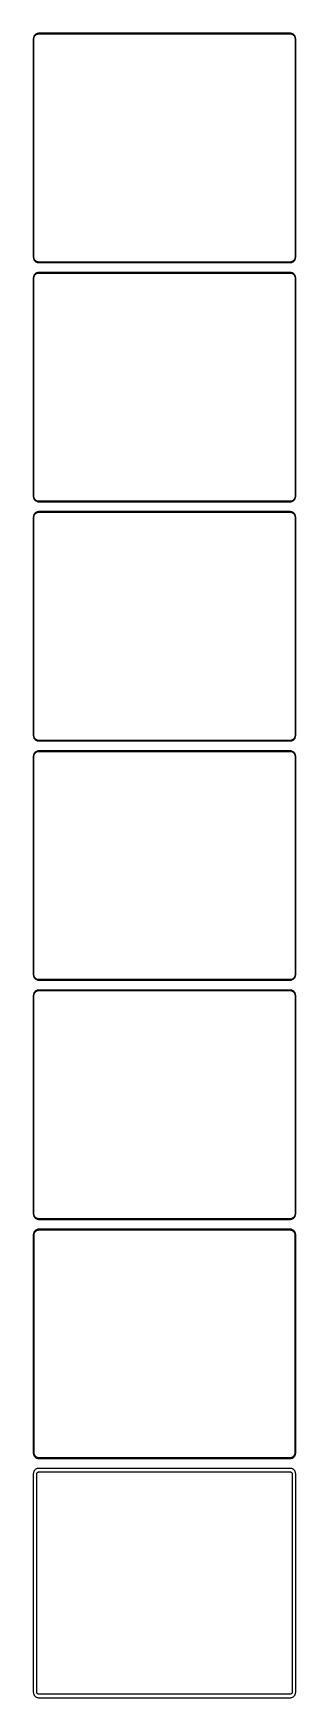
# Model space of a CAD drawing. Header units: metres. Extents: x -120 to 120, y 3180 to 6456.
# Drawn here: x -120 to 120, y 3180 to 4704 of the extents above; entities that cross this region are included whole.
import ezdxf

# ---------------------------------------------------------------- set-up
doc = ezdxf.new("R2010")
doc.units = ezdxf.units.M

msp = doc.modelspace()

# ---------------------------------------------------------------- linework, layer by layer
for p, q in [((-119.961, 4699.63), (-120, 4699)), ((-120, 4699), (-120, 4499)), ((-119.843, 4700.24), (-119.961, 4699.63)), ((-119.649, 4700.84), (-119.843, 4700.24)), ((-119.382, 4701.41), (-119.649, 4700.84)), ((-119.5, 4698.75), (-119.463, 4699.35)), ((-119.5, 4499.25), (-119.5, 4698.75)), ((-119.463, 4699.35), (-119.351, 4699.93)), ((-119.045, 4701.94), (-119.382, 4701.41)), ((-119.351, 4699.93), (-119.166, 4700.5)), ((-119.166, 4700.5), (-118.912, 4701.04)), ((-118.645, 4702.42), (-119.045, 4701.94)), ((-118.912, 4701.04), (-118.593, 4701.54)), ((-118.187, 4702.85), (-118.645, 4702.42)), ((-118.593, 4701.54), (-118.213, 4702)), ((-118.213, 4702), (-117.778, 4702.41)), ((-117.679, 4703.22), (-118.187, 4702.85)), ((-117.778, 4702.41), (-117.295, 4702.76)), ((-117.129, 4703.52), (-117.679, 4703.22)), ((-117.295, 4702.76), (-116.772, 4703.05)), ((-116.545, 4703.76), (-117.129, 4703.52)), ((-116.772, 4703.05), (-116.218, 4703.27)), ((-115.937, 4703.91), (-116.545, 4703.76)), ((-116.218, 4703.27), (-115.64, 4703.42)), ((-115.314, 4703.99), (-115.937, 4703.91)), ((-115.64, 4703.42), (-115.048, 4703.49)), ((115.314, 4703.99), (-115.314, 4703.99)), ((-115.048, 4703.49), (115.048, 4703.49)), ((115.048, 4703.49), (115.64, 4703.42)), ((115.937, 4703.91), (115.314, 4703.99)), ((115.64, 4703.42), (116.218, 4703.27)), ((116.545, 4703.76), (115.937, 4703.91)), ((116.218, 4703.27), (116.772, 4703.05)), ((117.129, 4703.52), (116.545, 4703.76)), ((116.772, 4703.05), (117.295, 4702.76)), ((117.679, 4703.22), (117.129, 4703.52)), ((117.295, 4702.76), (117.778, 4702.41)), ((118.187, 4702.85), (117.679, 4703.22)), ((117.778, 4702.41), (118.213, 4702)), ((118.645, 4702.42), (118.187, 4702.85)), ((118.213, 4702), (118.593, 4701.54)), ((118.593, 4701.54), (118.912, 4701.04)), ((119.045, 4701.94), (118.645, 4702.42)), ((118.912, 4701.04), (119.166, 4700.5)), ((119.382, 4701.41), (119.045, 4701.94)), ((119.166, 4700.5), (119.351, 4699.93)), ((119.351, 4699.93), (119.463, 4699.35)), ((119.649, 4700.84), (119.382, 4701.41)), ((119.463, 4699.35), (119.5, 4698.75)), ((119.5, 4698.75), (119.5, 4499.25)), ((119.843, 4700.24), (119.649, 4700.84)), ((119.961, 4699.63), (119.843, 4700.24)), ((120, 4699), (119.961, 4699.63)), ((120, 4499), (120, 4699)), ((-120, 4499), (-119.961, 4498.37)), ((-119.961, 4498.37), (-119.843, 4497.76)), ((-119.843, 4497.76), (-119.649, 4497.16)), ((-119.649, 4497.16), (-119.382, 4496.59)), ((-119.463, 4498.65), (-119.5, 4499.25)), ((-119.351, 4498.07), (-119.463, 4498.65)), ((-119.382, 4496.59), (-119.045, 4496.06)), ((-119.166, 4497.5), (-119.351, 4498.07)), ((-118.912, 4496.96), (-119.166, 4497.5)), ((-119.045, 4496.06), (-118.645, 4495.58)), ((-118.593, 4496.46), (-118.912, 4496.96)), ((-118.213, 4496), (-118.593, 4496.46)), ((-117.778, 4495.59), (-118.213, 4496)), ((118.213, 4496), (117.778, 4495.59)), ((118.593, 4496.46), (118.213, 4496)), ((118.912, 4496.96), (118.593, 4496.46)), ((118.645, 4495.58), (119.045, 4496.06)), ((119.166, 4497.5), (118.912, 4496.96)), ((119.045, 4496.06), (119.382, 4496.59)), ((119.351, 4498.07), (119.166, 4497.5)), ((119.463, 4498.65), (119.351, 4498.07)), ((119.382, 4496.59), (119.649, 4497.16)), ((119.5, 4499.25), (119.463, 4498.65)), ((119.649, 4497.16), (119.843, 4497.76)), ((119.843, 4497.76), (119.961, 4498.37)), ((119.961, 4498.37), (120, 4499)), ((-119.961, 4480.63), (-120, 4480)), ((-119.843, 4481.24), (-119.961, 4480.63)), ((-119.649, 4481.84), (-119.843, 4481.24)), ((-119.382, 4482.41), (-119.649, 4481.84)), ((-119.463, 4480.35), (-119.351, 4480.93)), ((-119.045, 4482.94), (-119.382, 4482.41)), ((-119.351, 4480.93), (-119.166, 4481.5)), ((-119.166, 4481.5), (-118.912, 4482.04)), ((-118.645, 4483.42), (-119.045, 4482.94)), ((-118.912, 4482.04), (-118.593, 4482.54)), ((-118.645, 4495.58), (-118.187, 4495.15)), ((-118.187, 4483.85), (-118.645, 4483.42)), ((-118.593, 4482.54), (-118.213, 4483)), ((-118.213, 4483), (-117.778, 4483.41)), ((-118.187, 4495.15), (-117.679, 4494.78)), ((-117.679, 4484.22), (-118.187, 4483.85)), ((-117.295, 4495.24), (-117.778, 4495.59)), ((-117.778, 4483.41), (-117.295, 4483.76)), ((-117.679, 4494.78), (-117.129, 4494.48)), ((-117.129, 4484.52), (-117.679, 4484.22)), ((-116.772, 4494.95), (-117.295, 4495.24)), ((-117.295, 4483.76), (-116.772, 4484.05)), ((-117.129, 4494.48), (-116.545, 4494.24)), ((-116.545, 4484.76), (-117.129, 4484.52)), ((-116.218, 4494.73), (-116.772, 4494.95)), ((-116.772, 4484.05), (-116.218, 4484.27)), ((-116.545, 4494.24), (-115.937, 4494.09)), ((-115.937, 4484.91), (-116.545, 4484.76)), ((-115.64, 4494.58), (-116.218, 4494.73)), ((-116.218, 4484.27), (-115.64, 4484.42)), ((-115.937, 4494.09), (-115.314, 4494.01)), ((-115.314, 4484.99), (-115.937, 4484.91)), ((-115.048, 4494.51), (-115.64, 4494.58)), ((-115.64, 4484.42), (-115.048, 4484.49)), ((-115.314, 4494.01), (115.314, 4494.01)), ((115.314, 4484.99), (-115.314, 4484.99)), ((115.048, 4494.51), (-115.048, 4494.51)), ((-115.048, 4484.49), (115.048, 4484.49)), ((115.64, 4494.58), (115.048, 4494.51)), ((115.048, 4484.49), (115.64, 4484.42)), ((115.314, 4494.01), (115.937, 4494.09)), ((115.937, 4484.91), (115.314, 4484.99)), ((116.218, 4494.73), (115.64, 4494.58)), ((115.64, 4484.42), (116.218, 4484.27)), ((115.937, 4494.09), (116.545, 4494.24)), ((116.545, 4484.76), (115.937, 4484.91)), ((116.772, 4494.95), (116.218, 4494.73)), ((116.218, 4484.27), (116.772, 4484.05)), ((116.545, 4494.24), (117.129, 4494.48)), ((117.129, 4484.52), (116.545, 4484.76)), ((117.295, 4495.24), (116.772, 4494.95)), ((116.772, 4484.05), (117.295, 4483.76)), ((117.129, 4494.48), (117.679, 4494.78)), ((117.679, 4484.22), (117.129, 4484.52)), ((117.778, 4495.59), (117.295, 4495.24)), ((117.295, 4483.76), (117.778, 4483.41)), ((117.679, 4494.78), (118.187, 4495.15)), ((118.187, 4483.85), (117.679, 4484.22)), ((117.778, 4483.41), (118.213, 4483)), ((118.187, 4495.15), (118.645, 4495.58)), ((118.645, 4483.42), (118.187, 4483.85)), ((118.213, 4483), (118.593, 4482.54)), ((118.593, 4482.54), (118.912, 4482.04)), ((119.045, 4482.94), (118.645, 4483.42)), ((118.912, 4482.04), (119.166, 4481.5)), ((119.382, 4482.41), (119.045, 4482.94)), ((119.166, 4481.5), (119.351, 4480.93)), ((119.351, 4480.93), (119.463, 4480.35)), ((119.649, 4481.84), (119.382, 4482.41)), ((119.843, 4481.24), (119.649, 4481.84)), ((119.961, 4480.63), (119.843, 4481.24)), ((120, 4480), (119.961, 4480.63)), ((-120, 4480), (-120, 4280)), ((-119.5, 4479.75), (-119.463, 4480.35)), ((-119.5, 4280.25), (-119.5, 4479.75)), ((119.463, 4480.35), (119.5, 4479.75)), ((119.5, 4479.75), (119.5, 4280.25)), ((120, 4280), (120, 4480)), ((-120, 4280), (-119.961, 4279.37)), ((-119.961, 4279.37), (-119.843, 4278.76)), ((-119.843, 4278.76), (-119.649, 4278.16)), ((-119.649, 4278.16), (-119.382, 4277.59)), ((-119.463, 4279.65), (-119.5, 4280.25)), ((-119.351, 4279.07), (-119.463, 4279.65)), ((-119.382, 4277.59), (-119.045, 4277.06)), ((-119.166, 4278.5), (-119.351, 4279.07)), ((-118.912, 4277.96), (-119.166, 4278.5)), ((-119.045, 4277.06), (-118.645, 4276.58)), ((-118.593, 4277.46), (-118.912, 4277.96)), ((-118.645, 4276.58), (-118.187, 4276.15)), ((-118.213, 4277), (-118.593, 4277.46)), ((-117.778, 4276.59), (-118.213, 4277)), ((-118.187, 4276.15), (-117.679, 4275.78)), ((-117.295, 4276.24), (-117.778, 4276.59)), ((-117.679, 4275.78), (-117.129, 4275.48)), ((-116.772, 4275.95), (-117.295, 4276.24)), ((-117.129, 4275.48), (-116.545, 4275.24)), ((-116.218, 4275.73), (-116.772, 4275.95)), ((-116.545, 4275.24), (-115.937, 4275.09)), ((-115.64, 4275.58), (-116.218, 4275.73)), ((-115.937, 4275.09), (-115.314, 4275.01)), ((-115.048, 4275.51), (-115.64, 4275.58)), ((-115.314, 4275.01), (115.314, 4275.01)), ((115.048, 4275.51), (-115.048, 4275.51)), ((115.64, 4275.58), (115.048, 4275.51)), ((115.314, 4275.01), (115.937, 4275.09)), ((116.218, 4275.73), (115.64, 4275.58)), ((115.937, 4275.09), (116.545, 4275.24)), ((116.772, 4275.95), (116.218, 4275.73)), ((116.545, 4275.24), (117.129, 4275.48)), ((117.295, 4276.24), (116.772, 4275.95)), ((117.129, 4275.48), (117.679, 4275.78)), ((117.778, 4276.59), (117.295, 4276.24)), ((117.679, 4275.78), (118.187, 4276.15)), ((118.213, 4277), (117.778, 4276.59)), ((118.187, 4276.15), (118.645, 4276.58)), ((118.593, 4277.46), (118.213, 4277)), ((118.912, 4277.96), (118.593, 4277.46)), ((118.645, 4276.58), (119.045, 4277.06)), ((119.166, 4278.5), (118.912, 4277.96)), ((119.045, 4277.06), (119.382, 4277.59)), ((119.351, 4279.07), (119.166, 4278.5)), ((119.463, 4279.65), (119.351, 4279.07)), ((119.382, 4277.59), (119.649, 4278.16)), ((119.5, 4280.25), (119.463, 4279.65)), ((119.649, 4278.16), (119.843, 4278.76)), ((119.843, 4278.76), (119.961, 4279.37)), ((119.961, 4279.37), (120, 4280)), ((-119.961, 4261.63), (-120, 4261)), ((-120, 4261), (-120, 4061)), ((-119.843, 4262.24), (-119.961, 4261.63)), ((-119.649, 4262.84), (-119.843, 4262.24)), ((-119.382, 4263.41), (-119.649, 4262.84)), ((-119.5, 4260.75), (-119.463, 4261.35)), ((-119.5, 4061.25), (-119.5, 4260.75)), ((-119.463, 4261.35), (-119.351, 4261.93)), ((-119.045, 4263.94), (-119.382, 4263.41)), ((-119.351, 4261.93), (-119.166, 4262.5)), ((-119.166, 4262.5), (-118.912, 4263.04)), ((-118.645, 4264.42), (-119.045, 4263.94)), ((-118.912, 4263.04), (-118.593, 4263.54)), ((-118.187, 4264.85), (-118.645, 4264.42)), ((-118.593, 4263.54), (-118.213, 4264)), ((-118.213, 4264), (-117.778, 4264.41)), ((-117.679, 4265.22), (-118.187, 4264.85)), ((-117.778, 4264.41), (-117.295, 4264.76)), ((-117.129, 4265.52), (-117.679, 4265.22)), ((-117.295, 4264.76), (-116.772, 4265.05)), ((-116.545, 4265.76), (-117.129, 4265.52)), ((-116.772, 4265.05), (-116.218, 4265.27)), ((-115.937, 4265.91), (-116.545, 4265.76)), ((-116.218, 4265.27), (-115.64, 4265.42)), ((-115.314, 4265.99), (-115.937, 4265.91)), ((-115.64, 4265.42), (-115.048, 4265.49)), ((115.314, 4265.99), (-115.314, 4265.99)), ((-115.048, 4265.49), (115.048, 4265.49)), ((115.048, 4265.49), (115.64, 4265.42)), ((115.937, 4265.91), (115.314, 4265.99)), ((115.64, 4265.42), (116.218, 4265.27)), ((116.545, 4265.76), (115.937, 4265.91)), ((116.218, 4265.27), (116.772, 4265.05)), ((117.129, 4265.52), (116.545, 4265.76)), ((116.772, 4265.05), (117.295, 4264.76)), ((117.679, 4265.22), (117.129, 4265.52)), ((117.295, 4264.76), (117.778, 4264.41)), ((118.187, 4264.85), (117.679, 4265.22)), ((117.778, 4264.41), (118.213, 4264)), ((118.645, 4264.42), (118.187, 4264.85)), ((118.213, 4264), (118.593, 4263.54)), ((118.593, 4263.54), (118.912, 4263.04)), ((119.045, 4263.94), (118.645, 4264.42)), ((118.912, 4263.04), (119.166, 4262.5)), ((119.382, 4263.41), (119.045, 4263.94)), ((119.166, 4262.5), (119.351, 4261.93)), ((119.351, 4261.93), (119.463, 4261.35)), ((119.649, 4262.84), (119.382, 4263.41)), ((119.463, 4261.35), (119.5, 4260.75)), ((119.5, 4260.75), (119.5, 4061.25)), ((119.843, 4262.24), (119.649, 4262.84)), ((119.961, 4261.63), (119.843, 4262.24)), ((120, 4261), (119.961, 4261.63)), ((120, 4061), (120, 4261)), ((-120, 4061), (-119.961, 4060.37)), ((-119.961, 4060.37), (-119.843, 4059.76)), ((-119.843, 4059.76), (-119.649, 4059.16)), ((-119.649, 4059.16), (-119.382, 4058.59)), ((-119.463, 4060.65), (-119.5, 4061.25)), ((-119.351, 4060.07), (-119.463, 4060.65)), ((-119.382, 4058.59), (-119.045, 4058.06)), ((-119.166, 4059.5), (-119.351, 4060.07)), ((-118.912, 4058.96), (-119.166, 4059.5)), ((-119.045, 4058.06), (-118.645, 4057.58)), ((-118.593, 4058.46), (-118.912, 4058.96)), ((-118.645, 4057.58), (-118.187, 4057.15)), ((-118.213, 4058), (-118.593, 4058.46)), ((-117.778, 4057.59), (-118.213, 4058)), ((-118.187, 4057.15), (-117.679, 4056.78)), ((-117.295, 4057.24), (-117.778, 4057.59)), ((-117.679, 4056.78), (-117.129, 4056.48)), ((-116.772, 4056.95), (-117.295, 4057.24)), ((-117.129, 4056.48), (-116.545, 4056.24)), ((-116.218, 4056.73), (-116.772, 4056.95)), ((-116.545, 4056.24), (-115.937, 4056.09)), ((-115.64, 4056.58), (-116.218, 4056.73)), ((-115.937, 4056.09), (-115.314, 4056.01)), ((-115.048, 4056.51), (-115.64, 4056.58)), ((-115.314, 4056.01), (115.314, 4056.01)), ((115.048, 4056.51), (-115.048, 4056.51)), ((115.64, 4056.58), (115.048, 4056.51)), ((115.314, 4056.01), (115.937, 4056.09)), ((116.218, 4056.73), (115.64, 4056.58)), ((115.937, 4056.09), (116.545, 4056.24)), ((116.772, 4056.95), (116.218, 4056.73)), ((116.545, 4056.24), (117.129, 4056.48)), ((117.295, 4057.24), (116.772, 4056.95)), ((117.129, 4056.48), (117.679, 4056.78)), ((117.778, 4057.59), (117.295, 4057.24)), ((117.679, 4056.78), (118.187, 4057.15)), ((118.213, 4058), (117.778, 4057.59)), ((118.187, 4057.15), (118.645, 4057.58)), ((118.593, 4058.46), (118.213, 4058)), ((118.912, 4058.96), (118.593, 4058.46)), ((118.645, 4057.58), (119.045, 4058.06)), ((119.166, 4059.5), (118.912, 4058.96)), ((119.045, 4058.06), (119.382, 4058.59)), ((119.351, 4060.07), (119.166, 4059.5)), ((119.463, 4060.65), (119.351, 4060.07)), ((119.382, 4058.59), (119.649, 4059.16)), ((119.5, 4061.25), (119.463, 4060.65)), ((119.649, 4059.16), (119.843, 4059.76)), ((119.843, 4059.76), (119.961, 4060.37)), ((119.961, 4060.37), (120, 4061)), ((-119.961, 4042.63), (-120, 4042)), ((-120, 4042), (-120, 3842)), ((-119.843, 4043.24), (-119.961, 4042.63)), ((-119.649, 4043.84), (-119.843, 4043.24)), ((-119.382, 4044.41), (-119.649, 4043.84)), ((-119.5, 4041.75), (-119.463, 4042.35)), ((-119.5, 3842.25), (-119.5, 4041.75)), ((-119.463, 4042.35), (-119.351, 4042.93)), ((-119.045, 4044.94), (-119.382, 4044.41)), ((-119.351, 4042.93), (-119.166, 4043.5)), ((-119.166, 4043.5), (-118.912, 4044.04)), ((-118.645, 4045.42), (-119.045, 4044.94)), ((-118.912, 4044.04), (-118.593, 4044.54)), ((-118.187, 4045.85), (-118.645, 4045.42)), ((-118.593, 4044.54), (-118.213, 4045)), ((-118.213, 4045), (-117.778, 4045.41)), ((-117.679, 4046.22), (-118.187, 4045.85)), ((-117.778, 4045.41), (-117.295, 4045.76)), ((-117.129, 4046.52), (-117.679, 4046.22)), ((-117.295, 4045.76), (-116.772, 4046.05)), ((-116.545, 4046.76), (-117.129, 4046.52)), ((-116.772, 4046.05), (-116.218, 4046.27)), ((-115.937, 4046.91), (-116.545, 4046.76)), ((-116.218, 4046.27), (-115.64, 4046.42)), ((-115.314, 4046.99), (-115.937, 4046.91)), ((-115.64, 4046.42), (-115.048, 4046.49)), ((115.314, 4046.99), (-115.314, 4046.99)), ((-115.048, 4046.49), (115.048, 4046.49)), ((115.048, 4046.49), (115.64, 4046.42)), ((115.937, 4046.91), (115.314, 4046.99)), ((115.64, 4046.42), (116.218, 4046.27)), ((116.545, 4046.76), (115.937, 4046.91)), ((116.218, 4046.27), (116.772, 4046.05)), ((117.129, 4046.52), (116.545, 4046.76)), ((116.772, 4046.05), (117.295, 4045.76)), ((117.679, 4046.22), (117.129, 4046.52)), ((117.295, 4045.76), (117.778, 4045.41)), ((118.187, 4045.85), (117.679, 4046.22)), ((117.778, 4045.41), (118.213, 4045)), ((118.645, 4045.42), (118.187, 4045.85)), ((118.213, 4045), (118.593, 4044.54)), ((118.593, 4044.54), (118.912, 4044.04)), ((119.045, 4044.94), (118.645, 4045.42)), ((118.912, 4044.04), (119.166, 4043.5)), ((119.382, 4044.41), (119.045, 4044.94)), ((119.166, 4043.5), (119.351, 4042.93)), ((119.351, 4042.93), (119.463, 4042.35)), ((119.649, 4043.84), (119.382, 4044.41)), ((119.463, 4042.35), (119.5, 4041.75)), ((119.5, 4041.75), (119.5, 3842.25)), ((119.843, 4043.24), (119.649, 4043.84)), ((119.961, 4042.63), (119.843, 4043.24)), ((120, 4042), (119.961, 4042.63)), ((120, 3842), (120, 4042)), ((-120, 3842), (-119.961, 3841.37)), ((-119.961, 3841.37), (-119.843, 3840.76)), ((-119.843, 3840.76), (-119.649, 3840.16)), ((-119.463, 3841.65), (-119.5, 3842.25)), ((-119.351, 3841.07), (-119.463, 3841.65)), ((-119.166, 3840.5), (-119.351, 3841.07)), ((-118.912, 3839.96), (-119.166, 3840.5)), ((119.166, 3840.5), (118.912, 3839.96)), ((119.351, 3841.07), (119.166, 3840.5)), ((119.463, 3841.65), (119.351, 3841.07)), ((119.5, 3842.25), (119.463, 3841.65)), ((119.649, 3840.16), (119.843, 3840.76)), ((119.843, 3840.76), (119.961, 3841.37)), ((119.961, 3841.37), (120, 3842)), ((-119.649, 3840.16), (-119.382, 3839.59)), ((-119.382, 3825.41), (-119.649, 3824.84)), ((-119.382, 3839.59), (-119.045, 3839.06)), ((-119.045, 3825.94), (-119.382, 3825.41)), ((-119.045, 3839.06), (-118.645, 3838.58)), ((-118.645, 3826.42), (-119.045, 3825.94)), ((-118.593, 3839.46), (-118.912, 3839.96)), ((-118.912, 3825.04), (-118.593, 3825.54)), ((-118.645, 3838.58), (-118.187, 3838.15)), ((-118.187, 3826.85), (-118.645, 3826.42)), ((-118.213, 3839), (-118.593, 3839.46)), ((-118.593, 3825.54), (-118.213, 3826)), ((-117.778, 3838.59), (-118.213, 3839)), ((-118.213, 3826), (-117.778, 3826.41)), ((-118.187, 3838.15), (-117.679, 3837.78)), ((-117.679, 3827.22), (-118.187, 3826.85)), ((-117.295, 3838.24), (-117.778, 3838.59)), ((-117.778, 3826.41), (-117.295, 3826.76)), ((-117.679, 3837.78), (-117.129, 3837.48)), ((-117.129, 3827.52), (-117.679, 3827.22)), ((-116.772, 3837.95), (-117.295, 3838.24)), ((-117.295, 3826.76), (-116.772, 3827.05)), ((-117.129, 3837.48), (-116.545, 3837.24)), ((-116.545, 3827.76), (-117.129, 3827.52)), ((-116.218, 3837.73), (-116.772, 3837.95)), ((-116.772, 3827.05), (-116.218, 3827.27)), ((-116.545, 3837.24), (-115.937, 3837.09)), ((-115.937, 3827.91), (-116.545, 3827.76)), ((-115.64, 3837.58), (-116.218, 3837.73)), ((-116.218, 3827.27), (-115.64, 3827.42)), ((-115.937, 3837.09), (-115.314, 3837.01)), ((-115.314, 3827.99), (-115.937, 3827.91)), ((-115.048, 3837.51), (-115.64, 3837.58)), ((-115.64, 3827.42), (-115.048, 3827.49)), ((-115.314, 3837.01), (115.314, 3837.01)), ((115.314, 3827.99), (-115.314, 3827.99)), ((115.048, 3837.51), (-115.048, 3837.51)), ((-115.048, 3827.49), (115.048, 3827.49)), ((115.64, 3837.58), (115.048, 3837.51)), ((115.048, 3827.49), (115.64, 3827.42)), ((115.314, 3837.01), (115.937, 3837.09)), ((115.937, 3827.91), (115.314, 3827.99)), ((116.218, 3837.73), (115.64, 3837.58)), ((115.64, 3827.42), (116.218, 3827.27)), ((115.937, 3837.09), (116.545, 3837.24)), ((116.545, 3827.76), (115.937, 3827.91)), ((116.772, 3837.95), (116.218, 3837.73)), ((116.218, 3827.27), (116.772, 3827.05)), ((116.545, 3837.24), (117.129, 3837.48)), ((117.129, 3827.52), (116.545, 3827.76)), ((117.295, 3838.24), (116.772, 3837.95)), ((116.772, 3827.05), (117.295, 3826.76)), ((117.129, 3837.48), (117.679, 3837.78)), ((117.679, 3827.22), (117.129, 3827.52)), ((117.778, 3838.59), (117.295, 3838.24)), ((117.295, 3826.76), (117.778, 3826.41)), ((117.679, 3837.78), (118.187, 3838.15)), ((118.187, 3826.85), (117.679, 3827.22)), ((118.213, 3839), (117.778, 3838.59)), ((117.778, 3826.41), (118.213, 3826)), ((118.187, 3838.15), (118.645, 3838.58)), ((118.645, 3826.42), (118.187, 3826.85)), ((118.593, 3839.46), (118.213, 3839)), ((118.213, 3826), (118.593, 3825.54)), ((118.912, 3839.96), (118.593, 3839.46)), ((118.593, 3825.54), (118.912, 3825.04)), ((118.645, 3838.58), (119.045, 3839.06)), ((119.045, 3825.94), (118.645, 3826.42)), ((119.045, 3839.06), (119.382, 3839.59)), ((119.382, 3825.41), (119.045, 3825.94)), ((119.382, 3839.59), (119.649, 3840.16)), ((119.649, 3824.84), (119.382, 3825.41)), ((-119.961, 3823.63), (-120, 3823)), ((-120, 3823), (-120, 3623)), ((-119.843, 3824.24), (-119.961, 3823.63)), ((-119.649, 3824.84), (-119.843, 3824.24)), ((-119.5, 3822.75), (-119.463, 3823.35)), ((-119.5, 3623.25), (-119.5, 3822.75)), ((-119.463, 3823.35), (-119.351, 3823.93)), ((-119.351, 3823.93), (-119.166, 3824.5)), ((-119.166, 3824.5), (-118.912, 3825.04)), ((118.912, 3825.04), (119.166, 3824.5)), ((119.166, 3824.5), (119.351, 3823.93)), ((119.351, 3823.93), (119.463, 3823.35)), ((119.463, 3823.35), (119.5, 3822.75)), ((119.5, 3822.75), (119.5, 3623.25)), ((119.843, 3824.24), (119.649, 3824.84)), ((119.961, 3823.63), (119.843, 3824.24)), ((120, 3823), (119.961, 3823.63)), ((120, 3623), (120, 3823)), ((-120, 3623), (-119.961, 3622.37)), ((-119.961, 3622.37), (-119.843, 3621.76)), ((-119.843, 3621.76), (-119.649, 3621.16)), ((-119.649, 3621.16), (-119.382, 3620.59)), ((-119.463, 3622.65), (-119.5, 3623.25)), ((-119.351, 3622.07), (-119.463, 3622.65)), ((-119.382, 3620.59), (-119.045, 3620.06)), ((-119.166, 3621.5), (-119.351, 3622.07)), ((-118.912, 3620.96), (-119.166, 3621.5)), ((-119.045, 3620.06), (-118.645, 3619.58)), ((-118.593, 3620.46), (-118.912, 3620.96)), ((-118.645, 3619.58), (-118.187, 3619.15)), ((-118.213, 3620), (-118.593, 3620.46)), ((-117.778, 3619.59), (-118.213, 3620)), ((-118.187, 3619.15), (-117.679, 3618.78)), ((-117.295, 3619.24), (-117.778, 3619.59)), ((-117.679, 3618.78), (-117.129, 3618.48)), ((-116.772, 3618.95), (-117.295, 3619.24)), ((-117.129, 3618.48), (-116.545, 3618.24)), ((-116.218, 3618.73), (-116.772, 3618.95)), ((-116.545, 3618.24), (-115.937, 3618.09)), ((-115.64, 3618.58), (-116.218, 3618.73)), ((-115.937, 3618.09), (-115.314, 3618.01)), ((-115.048, 3618.51), (-115.64, 3618.58)), ((-115.314, 3618.01), (115.314, 3618.01)), ((115.048, 3618.51), (-115.048, 3618.51)), ((115.64, 3618.58), (115.048, 3618.51)), ((115.314, 3618.01), (115.937, 3618.09)), ((116.218, 3618.73), (115.64, 3618.58)), ((115.937, 3618.09), (116.545, 3618.24)), ((116.772, 3618.95), (116.218, 3618.73)), ((116.545, 3618.24), (117.129, 3618.48)), ((117.295, 3619.24), (116.772, 3618.95)), ((117.129, 3618.48), (117.679, 3618.78)), ((117.778, 3619.59), (117.295, 3619.24)), ((117.679, 3618.78), (118.187, 3619.15)), ((118.213, 3620), (117.778, 3619.59)), ((118.187, 3619.15), (118.645, 3619.58)), ((118.593, 3620.46), (118.213, 3620)), ((118.912, 3620.96), (118.593, 3620.46)), ((118.645, 3619.58), (119.045, 3620.06)), ((119.166, 3621.5), (118.912, 3620.96)), ((119.045, 3620.06), (119.382, 3620.59)), ((119.351, 3622.07), (119.166, 3621.5)), ((119.463, 3622.65), (119.351, 3622.07)), ((119.382, 3620.59), (119.649, 3621.16)), ((119.5, 3623.25), (119.463, 3622.65)), ((119.649, 3621.16), (119.843, 3621.76)), ((119.843, 3621.76), (119.961, 3622.37)), ((119.961, 3622.37), (120, 3623)), ((-119.961, 3604.63), (-120, 3604)), ((-120, 3604), (-120, 3404)), ((-119.843, 3605.24), (-119.961, 3604.63)), ((-119.649, 3605.84), (-119.843, 3605.24)), ((-119.382, 3606.41), (-119.649, 3605.84)), ((-119.045, 3606.94), (-119.382, 3606.41)), ((-119.328, 3603.75), (-119.292, 3604.32)), ((-119.328, 3404.25), (-119.328, 3603.75)), ((-119.292, 3604.32), (-119.185, 3604.89)), ((-119.185, 3604.89), (-119.007, 3605.44)), ((-118.645, 3607.42), (-119.045, 3606.94)), ((-119.007, 3605.44), (-118.762, 3605.96)), ((-118.762, 3605.96), (-118.454, 3606.44)), ((-118.187, 3607.85), (-118.645, 3607.42)), ((-118.454, 3606.44), (-118.088, 3606.88)), ((-117.679, 3608.22), (-118.187, 3607.85)), ((-118.088, 3606.88), (-117.668, 3607.28)), ((-117.129, 3608.52), (-117.679, 3608.22)), ((-117.668, 3607.28), (-117.203, 3607.62)), ((-117.203, 3607.62), (-116.699, 3607.89)), ((-116.545, 3608.76), (-117.129, 3608.52)), ((-116.699, 3607.89), (-116.165, 3608.1)), ((-115.937, 3608.91), (-116.545, 3608.76)), ((-116.165, 3608.1), (-115.608, 3608.25)), ((-115.314, 3608.99), (-115.937, 3608.91)), ((-115.608, 3608.25), (-115.037, 3608.32)), ((115.314, 3608.99), (-115.314, 3608.99)), ((-115.037, 3608.32), (115.037, 3608.32)), ((115.037, 3608.32), (115.608, 3608.25)), ((115.937, 3608.91), (115.314, 3608.99)), ((115.608, 3608.25), (116.165, 3608.1)), ((116.545, 3608.76), (115.937, 3608.91)), ((116.165, 3608.1), (116.699, 3607.89)), ((117.129, 3608.52), (116.545, 3608.76)), ((116.699, 3607.89), (117.203, 3607.62)), ((117.679, 3608.22), (117.129, 3608.52)), ((117.203, 3607.62), (117.668, 3607.28)), ((117.668, 3607.28), (118.088, 3606.88)), ((118.187, 3607.85), (117.679, 3608.22)), ((118.088, 3606.88), (118.454, 3606.44)), ((118.645, 3607.42), (118.187, 3607.85)), ((118.454, 3606.44), (118.762, 3605.96)), ((119.045, 3606.94), (118.645, 3607.42)), ((118.762, 3605.96), (119.007, 3605.44)), ((119.007, 3605.44), (119.185, 3604.89)), ((119.382, 3606.41), (119.045, 3606.94)), ((119.185, 3604.89), (119.292, 3604.32)), ((119.292, 3604.32), (119.328, 3603.75)), ((119.328, 3603.75), (119.328, 3404.25)), ((119.649, 3605.84), (119.382, 3606.41)), ((119.843, 3605.24), (119.649, 3605.84)), ((119.961, 3604.63), (119.843, 3605.24)), ((120, 3604), (119.961, 3604.63)), ((120, 3404), (120, 3604)), ((-120, 3404), (-119.961, 3403.37)), ((-119.961, 3403.37), (-119.843, 3402.76)), ((-119.843, 3402.76), (-119.649, 3402.16)), ((-119.649, 3402.16), (-119.382, 3401.59)), ((-119.382, 3401.59), (-119.045, 3401.06)), ((-119.292, 3403.68), (-119.328, 3404.25)), ((-119.185, 3403.11), (-119.292, 3403.68)), ((-119.007, 3402.56), (-119.185, 3403.11)), ((-119.045, 3401.06), (-118.645, 3400.58)), ((-118.762, 3402.04), (-119.007, 3402.56)), ((-118.454, 3401.56), (-118.762, 3402.04)), ((-118.645, 3400.58), (-118.187, 3400.15)), ((-118.088, 3401.12), (-118.454, 3401.56)), ((-118.187, 3400.15), (-117.679, 3399.78)), ((-117.668, 3400.72), (-118.088, 3401.12)), ((-117.679, 3399.78), (-117.129, 3399.48)), ((-117.203, 3400.38), (-117.668, 3400.72)), ((-116.699, 3400.11), (-117.203, 3400.38)), ((-117.129, 3399.48), (-116.545, 3399.24)), ((-116.165, 3399.9), (-116.699, 3400.11)), ((-116.545, 3399.24), (-115.937, 3399.09)), ((-115.608, 3399.75), (-116.165, 3399.9)), ((-115.937, 3399.09), (-115.314, 3399.01)), ((-115.037, 3399.68), (-115.608, 3399.75)), ((-115.314, 3399.01), (115.314, 3399.01)), ((115.037, 3399.68), (-115.037, 3399.68)), ((115.608, 3399.75), (115.037, 3399.68)), ((115.314, 3399.01), (115.937, 3399.09)), ((116.165, 3399.9), (115.608, 3399.75)), ((115.937, 3399.09), (116.545, 3399.24)), ((116.699, 3400.11), (116.165, 3399.9)), ((116.545, 3399.24), (117.129, 3399.48)), ((117.203, 3400.38), (116.699, 3400.11)), ((117.129, 3399.48), (117.679, 3399.78)), ((117.668, 3400.72), (117.203, 3400.38)), ((118.088, 3401.12), (117.668, 3400.72)), ((117.679, 3399.78), (118.187, 3400.15)), ((118.454, 3401.56), (118.088, 3401.12)), ((118.187, 3400.15), (118.645, 3400.58)), ((118.762, 3402.04), (118.454, 3401.56)), ((118.645, 3400.58), (119.045, 3401.06)), ((119.007, 3402.56), (118.762, 3402.04)), ((119.185, 3403.11), (119.007, 3402.56)), ((119.045, 3401.06), (119.382, 3401.59)), ((119.292, 3403.68), (119.185, 3403.11)), ((119.328, 3404.25), (119.292, 3403.68)), ((119.382, 3401.59), (119.649, 3402.16)), ((119.649, 3402.16), (119.843, 3402.76)), ((119.843, 3402.76), (119.961, 3403.37)), ((119.961, 3403.37), (120, 3404)), ((-119.961, 3385.63), (-120, 3385)), ((-120, 3385), (-120, 3185)), ((-119.843, 3386.24), (-119.961, 3385.63)), ((-119.649, 3386.84), (-119.843, 3386.24)), ((-119.382, 3387.41), (-119.649, 3386.84)), ((-119.045, 3387.94), (-119.382, 3387.41)), ((-118.645, 3388.42), (-119.045, 3387.94)), ((-118.187, 3388.85), (-118.645, 3388.42)), ((-117.679, 3389.22), (-118.187, 3388.85)), ((-117.129, 3389.52), (-117.679, 3389.22)), ((-116.545, 3389.76), (-117.129, 3389.52)), ((-116.86, 3384.75), (-116.843, 3385.01)), ((-116.86, 3185.25), (-116.86, 3384.75)), ((-116.843, 3385.01), (-116.793, 3385.27)), ((-116.793, 3385.27), (-116.711, 3385.53)), ((-116.711, 3385.53), (-116.599, 3385.77)), ((-116.599, 3385.77), (-116.457, 3385.99)), ((-115.937, 3389.91), (-116.545, 3389.76)), ((-116.457, 3385.99), (-116.288, 3386.19)), ((-116.288, 3386.19), (-116.095, 3386.38)), ((-116.095, 3386.38), (-115.88, 3386.53)), ((-115.314, 3389.99), (-115.937, 3389.91)), ((-115.88, 3386.53), (-115.648, 3386.66)), ((-115.648, 3386.66), (-115.402, 3386.76)), ((-115.402, 3386.76), (-115.145, 3386.82)), ((115.314, 3389.99), (-115.314, 3389.99)), ((-115.145, 3386.82), (-114.882, 3386.86)), ((-114.882, 3386.86), (114.882, 3386.86)), ((114.882, 3386.86), (115.145, 3386.82)), ((115.145, 3386.82), (115.402, 3386.76)), ((115.937, 3389.91), (115.314, 3389.99)), ((115.402, 3386.76), (115.648, 3386.66)), ((115.648, 3386.66), (115.88, 3386.53)), ((115.88, 3386.53), (116.095, 3386.38)), ((116.545, 3389.76), (115.937, 3389.91)), ((116.095, 3386.38), (116.288, 3386.19)), ((116.288, 3386.19), (116.457, 3385.99)), ((116.457, 3385.99), (116.599, 3385.77)), ((117.129, 3389.52), (116.545, 3389.76)), ((116.599, 3385.77), (116.711, 3385.53)), ((116.711, 3385.53), (116.793, 3385.27)), ((116.793, 3385.27), (116.843, 3385.01)), ((116.843, 3385.01), (116.86, 3384.75)), ((116.86, 3384.75), (116.86, 3185.25)), ((117.679, 3389.22), (117.129, 3389.52)), ((118.187, 3388.85), (117.679, 3389.22)), ((118.645, 3388.42), (118.187, 3388.85)), ((119.045, 3387.94), (118.645, 3388.42)), ((119.382, 3387.41), (119.045, 3387.94)), ((119.649, 3386.84), (119.382, 3387.41)), ((119.843, 3386.24), (119.649, 3386.84)), ((119.961, 3385.63), (119.843, 3386.24)), ((120, 3385), (119.961, 3385.63)), ((120, 3185), (120, 3385)), ((-116.843, 3184.99), (-116.86, 3185.25)), ((116.86, 3185.25), (116.843, 3184.99)), ((-120, 3185), (-119.961, 3184.37)), ((-119.961, 3184.37), (-119.843, 3183.76)), ((-119.843, 3183.76), (-119.649, 3183.16)), ((-119.649, 3183.16), (-119.382, 3182.59)), ((-119.382, 3182.59), (-119.045, 3182.06)), ((-119.045, 3182.06), (-118.645, 3181.58)), ((-118.645, 3181.58), (-118.187, 3181.15)), ((-118.187, 3181.15), (-117.679, 3180.78)), ((-117.679, 3180.78), (-117.129, 3180.48)), ((-117.129, 3180.48), (-116.545, 3180.24)), ((-116.793, 3184.73), (-116.843, 3184.99)), ((-116.711, 3184.47), (-116.793, 3184.73)), ((-116.599, 3184.23), (-116.711, 3184.47)), ((-116.457, 3184.01), (-116.599, 3184.23)), ((-116.545, 3180.24), (-115.937, 3180.09)), ((-116.288, 3183.81), (-116.457, 3184.01)), ((-116.095, 3183.62), (-116.288, 3183.81)), ((-115.88, 3183.47), (-116.095, 3183.62)), ((-115.937, 3180.09), (-115.314, 3180.01)), ((-115.648, 3183.34), (-115.88, 3183.47)), ((-115.402, 3183.24), (-115.648, 3183.34)), ((-115.145, 3183.18), (-115.402, 3183.24)), ((-115.314, 3180.01), (115.314, 3180.01)), ((-114.882, 3183.14), (-115.145, 3183.18)), ((114.882, 3183.14), (-114.882, 3183.14)), ((115.145, 3183.18), (114.882, 3183.14)), ((115.402, 3183.24), (115.145, 3183.18)), ((115.314, 3180.01), (115.937, 3180.09)), ((115.648, 3183.34), (115.402, 3183.24)), ((115.88, 3183.47), (115.648, 3183.34)), ((116.095, 3183.62), (115.88, 3183.47)), ((115.937, 3180.09), (116.545, 3180.24)), ((116.288, 3183.81), (116.095, 3183.62)), ((116.457, 3184.01), (116.288, 3183.81)), ((116.599, 3184.23), (116.457, 3184.01)), ((116.545, 3180.24), (117.129, 3180.48)), ((116.711, 3184.47), (116.599, 3184.23)), ((116.793, 3184.73), (116.711, 3184.47)), ((116.843, 3184.99), (116.793, 3184.73)), ((117.129, 3180.48), (117.679, 3180.78)), ((117.679, 3180.78), (118.187, 3181.15)), ((118.187, 3181.15), (118.645, 3181.58)), ((118.645, 3181.58), (119.045, 3182.06)), ((119.045, 3182.06), (119.382, 3182.59)), ((119.382, 3182.59), (119.649, 3183.16)), ((119.649, 3183.16), (119.843, 3183.76)), ((119.843, 3183.76), (119.961, 3184.37)), ((119.961, 3184.37), (120, 3185))]:
    msp.add_line(p, q)

doc.saveas('drawing.dxf')
